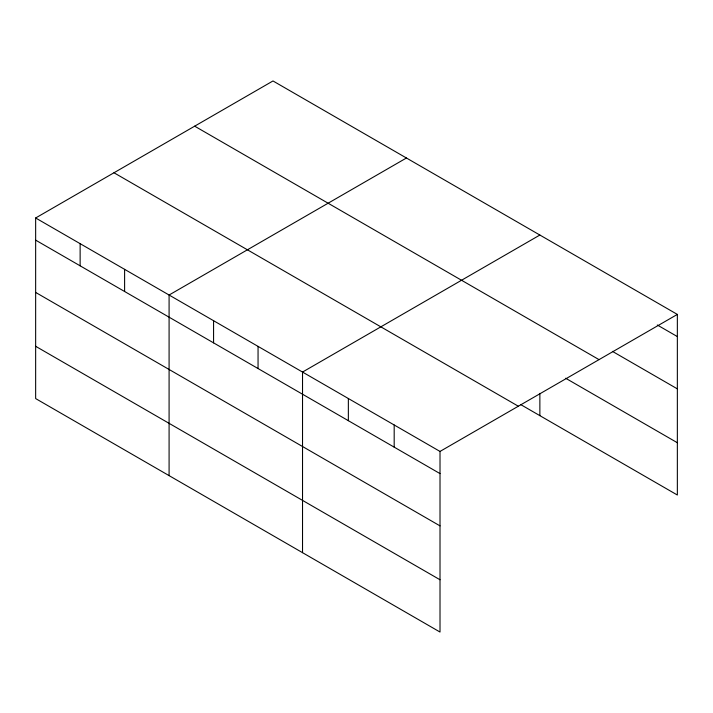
<?xml version="1.0" encoding="UTF-8"?>
<svg xmlns="http://www.w3.org/2000/svg" width="713" height="713" viewBox="0 0 713 713"><rect width="100%" height="100%" fill="white"/><g stroke="black" fill="none" stroke-linecap="round" stroke-linejoin="round"><path stroke-width="1.07" d="M440.01 525.882L440.01 451.436L35.65 217.982L35.65 398.585L440.01 632.039L440.01 525.882L35.65 292.428M520.936 404.717L677.35 495.018L677.35 314.415L272.99 80.961L35.65 217.982M406.428 158.001L169.088 295.022L169.088 475.624M539.866 235.04L302.526 372.061L302.526 552.664M440.01 451.436L677.35 314.415M657.297 325.003L677.35 336.572M612.431 351.375L677.35 388.861M194.667 126.174L599.027 359.628M565.641 378.238L677.35 442.728M113.973 172.76L518.333 406.223M35.65 240.138L440.01 473.601M35.65 346.295L440.01 579.758M539.866 393.389L539.866 415.643M394.182 424.984L394.182 447.14M348.354 398.522L348.354 420.679M258.053 346.384L258.053 368.541M213.57 320.707L213.57 342.864M124.606 269.345L124.606 291.501M80.132 243.659L80.132 265.824"/></g></svg>
